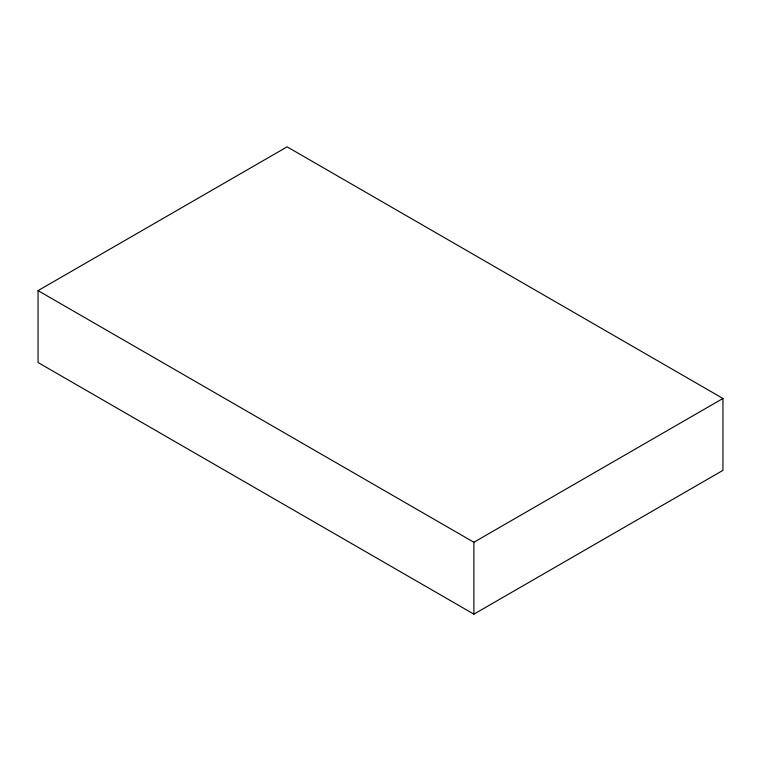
<?xml version="1.0" encoding="UTF-8"?>
<svg xmlns="http://www.w3.org/2000/svg" width="761" height="761" viewBox="0 0 761 761"><rect width="100%" height="100%" fill="white"/><g stroke="black" fill="none" stroke-linecap="round" stroke-linejoin="round"><path stroke-width="1.14" d="M38.05 290.626L287.106 146.844L722.95 398.469L722.95 470.374L473.894 614.156L38.05 362.531L38.05 290.626L473.894 542.26L722.95 398.469M473.894 542.26L473.894 614.156"/></g></svg>
